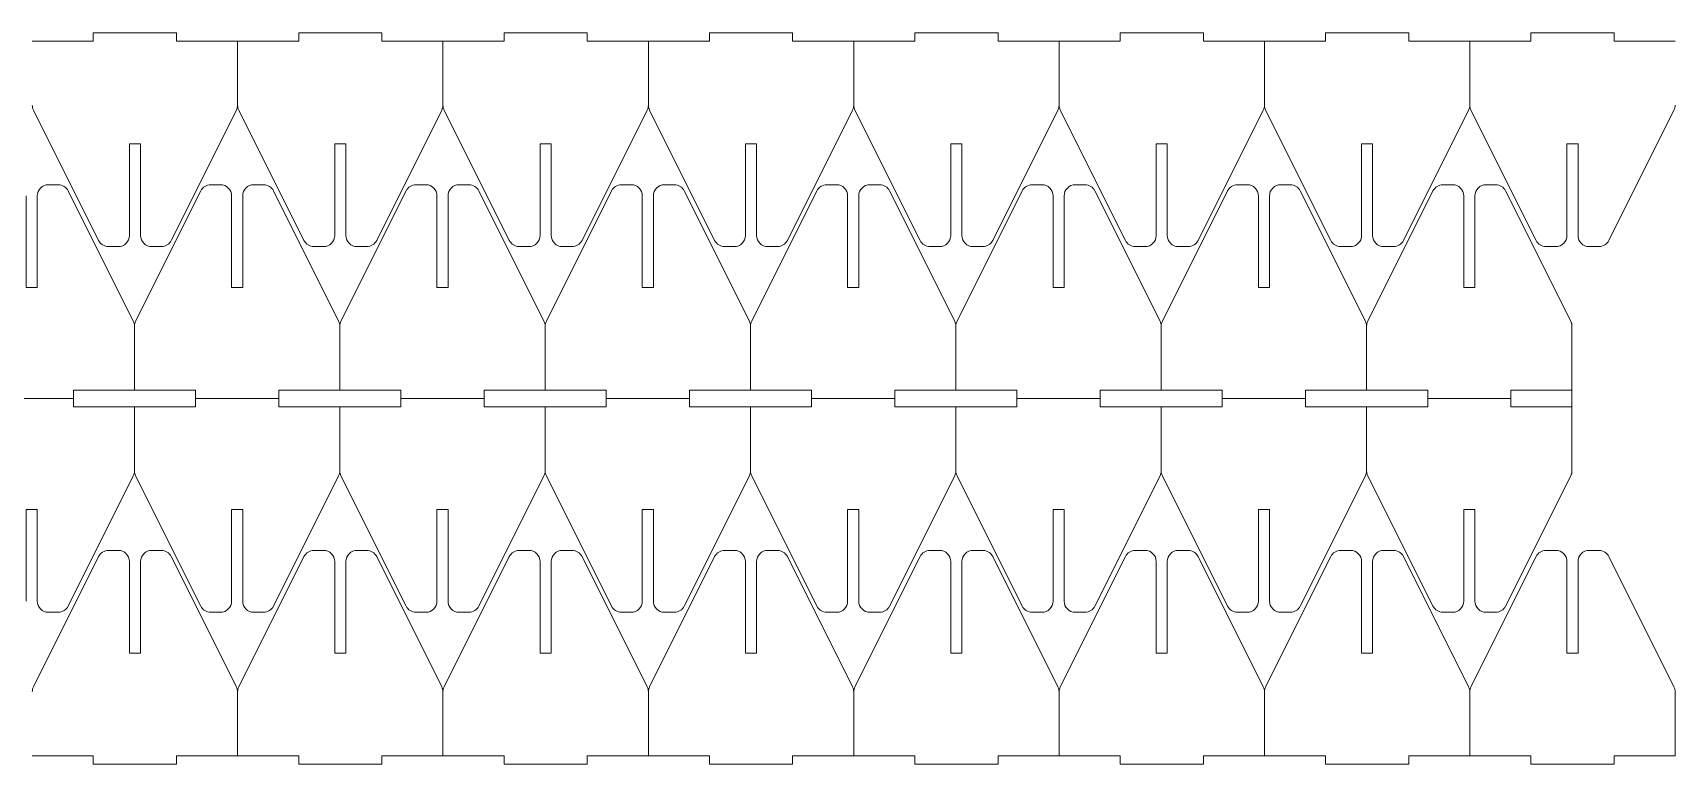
# Model space of a CAD drawing. Header units: millimetres. Extents: x -293 to 299, y -150 to -18.
# Drawn here: x 3.5 to 299.4, y -149.9 to -18.1 of the extents above; entities that cross this region are included whole.
import ezdxf

# ---------------------------------------------------------------- set-up
doc = ezdxf.new("R2010")
doc.units = ezdxf.units.MM
doc.header["$MEASUREMENT"] = 0
doc.layers.add('Layer 1', color=7, linetype='Continuous')

msp = doc.modelspace()

# ---------------------------------------------------------------- linework, layer by layer
at = {"layer": 'Layer 1', "lineweight": 9}
for points in [[(3.3965, -19.6421), (14.3965, -19.6421), (14.3965, -18.1421), (29.3965, -18.1421), (29.3965, -19.6421), (40.3965, -19.6421), (51.3965, -19.6421), (51.3965, -18.1421), (66.3965, -18.1421), (66.3965, -19.6421), (77.3965, -19.6421), (88.3965, -19.6421), (88.3965, -18.1421), (103.3965, -18.1421), (103.3965, -19.6421), (114.3965, -19.6421), (125.3965, -19.6421), (125.3965, -18.1421), (140.3965, -18.1421), (140.3965, -19.6421), (151.3965, -19.6421), (162.3965, -19.6421), (162.3965, -18.1421), (177.3965, -18.1421), (177.3965, -19.6421), (188.3965, -19.6421), (199.3965, -19.6421), (199.3965, -18.1421), (214.3965, -18.1421), (214.3965, -19.6421), (225.3965, -19.6421), (236.3965, -19.6421), (236.3965, -18.1421), (251.3965, -18.1421), (251.3965, -19.6421), (262.3965, -19.6421), (273.3965, -19.6421), (273.3965, -18.1421), (288.3965, -18.1421), (288.3965, -19.6421), (299.3965, -19.6421)], [(40.3965, -19.6421), (40.3965, -31.17)], [(77.3965, -19.6421), (77.3965, -31.17)], [(114.3965, -19.6421), (114.3965, -31.17)], [(151.3965, -31.17), (151.3965, -19.6421)], [(188.3965, -19.6421), (188.3965, -31.17)], [(225.3965, -19.6421), (225.3965, -31.17)], [(262.3965, -19.6421), (262.3965, -31.17)], [(15.3437, -55.5365), (3.6076, -32.0644)], [(40.1853, -32.0644), (28.4492, -55.5365)], [(52.3437, -55.5365), (40.6076, -32.0644)], [(77.1853, -32.0644), (65.4492, -55.5365)], [(89.3437, -55.5365), (77.6076, -32.0644)], [(114.1853, -32.0644), (102.4492, -55.5365)], [(163.3437, -55.5365), (151.6076, -32.0644)], [(188.1853, -32.0644), (176.4492, -55.5365)], [(200.3437, -55.5365), (188.6076, -32.0644)], [(225.1853, -32.0644), (213.4492, -55.5365)], [(237.3437, -55.5365), (225.6076, -32.0644)], [(262.1853, -32.0644), (250.4492, -55.5365)], [(22.8965, -54.6421), (22.8965, -38.1421), (20.8965, -38.1421), (20.8965, -54.6421)], [(59.8965, -54.6421), (59.8965, -38.1421), (57.8965, -38.1421), (57.8965, -54.6421)], [(96.8965, -54.6421), (96.8965, -38.1421), (94.8965, -38.1421), (94.8965, -54.6421)], [(170.8965, -54.6421), (170.8965, -38.1421), (168.8965, -38.1421), (168.8965, -54.6421)], [(207.8965, -54.6421), (207.8965, -38.1421), (205.8965, -38.1421), (205.8965, -54.6421)], [(244.8965, -54.6421), (244.8965, -38.1421), (242.8965, -38.1421), (242.8965, -54.6421)], [(8.0708, -45.5072), (6.3069, -45.5072)], [(21.5957, -70.0849), (9.8596, -46.6128)], [(33.7541, -46.6128), (22.018, -70.0849)], [(37.3069, -45.5072), (35.5429, -45.5072)], [(45.0708, -45.5072), (43.3069, -45.5072)], [(58.5957, -70.0849), (46.8596, -46.6128)], [(70.7541, -46.6128), (59.018, -70.0849)], [(74.3069, -45.5072), (72.5429, -45.5072)], [(82.0708, -45.5072), (80.3069, -45.5072)], [(95.5957, -70.0849), (83.8596, -46.6128)], [(144.7541, -46.6128), (133.018, -70.0849)], [(148.3069, -45.5072), (146.5429, -45.5072)], [(156.0708, -45.5072), (154.3069, -45.5072)], [(169.5957, -70.0849), (157.8596, -46.6128)], [(181.7541, -46.6128), (170.018, -70.0849)], [(185.3069, -45.5072), (183.5429, -45.5072)], [(193.0708, -45.5072), (191.3069, -45.5072)], [(206.5957, -70.0849), (194.8596, -46.6128)], [(218.7541, -46.6128), (207.018, -70.0849)], [(222.3069, -45.5072), (220.5429, -45.5072)], [(230.0708, -45.5072), (228.3069, -45.5072)], [(243.5957, -70.0849), (231.8596, -46.6128)], [(255.7541, -46.6128), (244.018, -70.0849)], [(259.3069, -45.5072), (257.5429, -45.5072)], [(267.0708, -45.5072), (265.3069, -45.5072)], [(280.5957, -70.0849), (268.8596, -46.6128)], [(4.3069, -47.5072), (4.3069, -64.0072), (2.3069, -64.0072), (2.3069, -47.5072)], [(41.3069, -47.5072), (41.3069, -64.0072), (39.3069, -64.0072), (39.3069, -47.5072)], [(78.3069, -47.5072), (78.3069, -64.0072), (76.3069, -64.0072), (76.3069, -47.5072)], [(152.3069, -47.5072), (152.3069, -64.0072), (150.3069, -64.0072), (150.3069, -47.5072)], [(189.3069, -47.5072), (189.3069, -64.0072), (187.3069, -64.0072), (187.3069, -47.5072)], [(226.3069, -47.5072), (226.3069, -64.0072), (224.3069, -64.0072), (224.3069, -47.5072)], [(263.3069, -47.5072), (263.3069, -64.0072), (261.3069, -64.0072), (261.3069, -47.5072)], [(18.8965, -56.6421), (17.1325, -56.6421)], [(26.6604, -56.6421), (24.8965, -56.6421)], [(55.8965, -56.6421), (54.1325, -56.6421)], [(63.6604, -56.6421), (61.8965, -56.6421)], [(92.8965, -56.6421), (91.1325, -56.6421)], [(100.6604, -56.6421), (98.8965, -56.6421)], [(166.8965, -56.6421), (165.1325, -56.6421)], [(174.6604, -56.6421), (172.8965, -56.6421)], [(203.8965, -56.6421), (202.1325, -56.6421)], [(211.6604, -56.6421), (209.8965, -56.6421)], [(240.8965, -56.6421), (239.1325, -56.6421)], [(248.6604, -56.6421), (246.8965, -56.6421)], [(21.8069, -82.5072), (21.8069, -70.9793)], [(69.8069, -84.0072), (69.8069, -82.5072), (58.8069, -82.5072), (58.8069, -70.9793)], [(106.8069, -84.0072), (106.8069, -82.5072), (95.8069, -82.5072), (95.8069, -70.9793)], [(132.8069, -70.9793), (132.8069, -82.5072), (143.8069, -82.5072), (143.8069, -84.0072)], [(169.8069, -82.5072), (169.8069, -70.9793)], [(217.8069, -84.0072), (217.8069, -82.5072), (206.8069, -82.5072), (206.8069, -70.9793)], [(254.8069, -84.0072), (254.8069, -82.5072), (243.8069, -82.5072), (243.8069, -70.9793)], [(280.8069, -97.0351), (280.8069, -70.9793)], [(-15.1931, -97.0351), (-15.1931, -85.5072), (-4.1931, -85.5072), (-4.1931, -84.0072), (10.8069, -84.0072), (10.8069, -85.5072), (21.8069, -85.5072), (32.8069, -85.5072), (32.8069, -84.0072), (47.8069, -84.0072), (47.8069, -85.5072), (58.8069, -85.5072)], [(21.8069, -85.5072), (21.8069, -97.0351)], [(95.8069, -85.5072), (84.8069, -85.5072), (84.8069, -84.0072), (69.8069, -84.0072), (69.8069, -85.5072), (58.8069, -85.5072), (58.8069, -97.0351)], [(132.8069, -85.5072), (121.8069, -85.5072), (121.8069, -84.0072), (106.8069, -84.0072), (106.8069, -85.5072), (95.8069, -85.5072), (95.8069, -97.0351)], [(132.8069, -97.0351), (132.8069, -85.5072), (143.8069, -85.5072), (143.8069, -84.0072), (158.8069, -84.0072), (158.8069, -85.5072), (169.8069, -85.5072), (180.8069, -85.5072), (180.8069, -84.0072), (195.8069, -84.0072), (195.8069, -85.5072), (206.8069, -85.5072)], [(169.8069, -85.5072), (169.8069, -97.0351)], [(243.8069, -85.5072), (232.8069, -85.5072), (232.8069, -84.0072), (217.8069, -84.0072), (217.8069, -85.5072), (206.8069, -85.5072), (206.8069, -97.0351)], [(280.8069, -85.5072), (269.8069, -85.5072), (269.8069, -84.0072), (254.8069, -84.0072), (254.8069, -85.5072), (243.8069, -85.5072), (243.8069, -97.0351)], [(21.5957, -97.9295), (9.8596, -121.4016)], [(33.7541, -121.4016), (22.018, -97.9295)], [(58.5957, -97.9295), (46.8596, -121.4016)], [(70.7541, -121.4016), (59.018, -97.9295)], [(95.5957, -97.9295), (83.8596, -121.4016)], [(107.7541, -121.4016), (96.018, -97.9295)], [(132.5957, -97.9295), (120.8596, -121.4016)], [(144.7541, -121.4016), (133.018, -97.9295)], [(169.5957, -97.9295), (157.8596, -121.4016)], [(181.7541, -121.4016), (170.018, -97.9295)], [(206.5957, -97.9295), (194.8596, -121.4016)], [(218.7541, -121.4016), (207.018, -97.9295)], [(243.5957, -97.9295), (231.8596, -121.4016)], [(244.018, -97.9295), (255.7541, -121.4016)], [(268.8596, -121.4016), (280.5957, -97.9295)], [(4.3069, -120.5072), (4.3069, -104.0072), (2.3069, -104.0072), (2.3069, -120.5072)], [(41.3069, -120.5072), (41.3069, -104.0072), (39.3069, -104.0072), (39.3069, -120.5072)], [(78.3069, -120.5072), (78.3069, -104.0072), (76.3069, -104.0072), (76.3069, -120.5072)], [(115.3069, -120.5072), (115.3069, -104.0072), (113.3069, -104.0072), (113.3069, -120.5072)], [(152.3069, -120.5072), (152.3069, -104.0072), (150.3069, -104.0072), (150.3069, -120.5072)], [(189.3069, -120.5072), (189.3069, -104.0072), (187.3069, -104.0072), (187.3069, -120.5072)], [(226.3069, -120.5072), (226.3069, -104.0072), (224.3069, -104.0072), (224.3069, -120.5072)], [(261.3069, -120.5072), (261.3069, -104.0072), (263.3069, -104.0072), (263.3069, -120.5072)], [(18.8965, -111.3723), (17.1325, -111.3723)], [(26.6604, -111.3723), (24.8965, -111.3723)], [(55.8965, -111.3723), (54.1325, -111.3723)], [(63.6604, -111.3723), (61.8965, -111.3723)], [(92.8965, -111.3723), (91.1325, -111.3723)], [(100.6604, -111.3723), (98.8965, -111.3723)], [(129.8965, -111.3723), (128.1325, -111.3723)], [(137.6604, -111.3723), (135.8965, -111.3723)], [(166.8965, -111.3723), (165.1325, -111.3723)], [(174.6604, -111.3723), (172.8965, -111.3723)], [(203.8965, -111.3723), (202.1325, -111.3723)], [(211.6604, -111.3723), (209.8965, -111.3723)], [(240.8965, -111.3723), (239.1325, -111.3723)], [(248.6604, -111.3723), (246.8965, -111.3723)], [(277.8965, -111.3723), (276.1325, -111.3723)], [(285.6604, -111.3723), (283.8965, -111.3723)], [(15.3437, -112.4779), (3.6076, -135.95)], [(22.8965, -113.3723), (22.8965, -129.8723), (20.8965, -129.8723), (20.8965, -113.3723)], [(40.1853, -135.95), (28.4492, -112.4779)], [(52.3437, -112.4779), (40.6076, -135.95)], [(59.8965, -113.3723), (59.8965, -129.8723), (57.8965, -129.8723), (57.8965, -113.3723)], [(77.1853, -135.95), (65.4492, -112.4779)], [(89.3437, -112.4779), (77.6076, -135.95)], [(96.8965, -113.3723), (96.8965, -129.8723), (94.8965, -129.8723), (94.8965, -113.3723)], [(114.1853, -135.95), (102.4492, -112.4779)], [(126.3437, -112.4779), (114.6076, -135.95)], [(133.8965, -113.3723), (133.8965, -129.8723), (131.8965, -129.8723), (131.8965, -113.3723)], [(151.1853, -135.95), (139.4492, -112.4779)], [(163.3437, -112.4779), (151.6076, -135.95)], [(170.8965, -113.3723), (170.8965, -129.8723), (168.8965, -129.8723), (168.8965, -113.3723)], [(188.1853, -135.95), (176.4492, -112.4779)], [(200.3437, -112.4779), (188.6076, -135.95)], [(207.8965, -113.3723), (207.8965, -129.8723), (205.8965, -129.8723), (205.8965, -113.3723)], [(225.1853, -135.95), (213.4492, -112.4779)], [(237.3437, -112.4779), (225.6076, -135.95)], [(244.8965, -113.3723), (244.8965, -129.8723), (242.8965, -129.8723), (242.8965, -113.3723)], [(262.1853, -135.95), (250.4492, -112.4779)], [(274.3437, -112.4779), (262.6076, -135.95)], [(281.8965, -113.3723), (281.8965, -129.8723), (279.8965, -129.8723), (279.8965, -113.3723)], [(299.1853, -135.95), (287.4492, -112.4779)], [(8.0708, -122.5072), (6.3069, -122.5072)], [(37.3069, -122.5072), (35.5429, -122.5072)], [(45.0708, -122.5072), (43.3069, -122.5072)], [(74.3069, -122.5072), (72.5429, -122.5072)], [(82.0708, -122.5072), (80.3069, -122.5072)], [(111.3069, -122.5072), (109.5429, -122.5072)], [(119.0708, -122.5072), (117.3069, -122.5072)], [(148.3069, -122.5072), (146.5429, -122.5072)], [(156.0708, -122.5072), (154.3069, -122.5072)], [(185.3069, -122.5072), (183.5429, -122.5072)], [(193.0708, -122.5072), (191.3069, -122.5072)], [(222.3069, -122.5072), (220.5429, -122.5072)], [(230.0708, -122.5072), (228.3069, -122.5072)], [(257.5429, -122.5072), (259.3069, -122.5072)], [(265.3069, -122.5072), (267.0708, -122.5072)], [(299.3965, -136.8444), (299.3965, -148.3723), (288.3965, -148.3723), (288.3965, -149.8723), (273.3965, -149.8723), (273.3965, -148.3723), (262.3965, -148.3723), (251.3965, -148.3723), (251.3965, -149.8723), (236.3965, -149.8723), (236.3965, -148.3723), (225.3965, -148.3723), (214.3965, -148.3723), (214.3965, -149.8723), (199.3965, -149.8723), (199.3965, -148.3723), (188.3965, -148.3723), (177.3965, -148.3723), (177.3965, -149.8723), (162.3965, -149.8723), (162.3965, -148.3723), (151.3965, -148.3723), (140.3965, -148.3723), (140.3965, -149.8723), (125.3965, -149.8723), (125.3965, -148.3723), (114.3965, -148.3723), (103.3965, -148.3723), (103.3965, -149.8723), (88.3965, -149.8723), (88.3965, -148.3723), (77.3965, -148.3723), (66.3965, -148.3723), (66.3965, -149.8723), (51.3965, -149.8723), (51.3965, -148.3723), (40.3965, -148.3723), (29.3965, -148.3723), (29.3965, -149.8723), (14.3965, -149.8723), (14.3965, -148.3723), (3.3965, -148.3723)], [(40.3965, -148.3723), (40.3965, -136.8444)], [(77.3965, -148.3723), (77.3965, -136.8444)], [(114.3965, -148.3723), (114.3965, -136.8444)], [(151.3965, -136.8444), (151.3965, -148.3723)], [(188.3965, -148.3723), (188.3965, -136.8444)], [(225.3965, -148.3723), (225.3965, -136.8444)], [(262.3965, -148.3723), (262.3965, -136.8444)]]:
    msp.add_lwpolyline(points, dxfattribs=at)
at = {"layer": 'Layer 1', "color": 240, "lineweight": 9}
for points in [[(126.3437, -55.5365), (114.6076, -32.0644)], [(151.1853, -32.0644), (139.4492, -55.5365)], [(274.3437, -55.5365), (262.6076, -32.0644)], [(299.1853, -32.0644), (287.4492, -55.5365)], [(133.8965, -54.6421), (133.8965, -38.1421), (131.8965, -38.1421), (131.8965, -54.6421)], [(281.8965, -54.6421), (281.8965, -38.1421), (279.8965, -38.1421), (279.8965, -54.6421)], [(107.7541, -46.6128), (96.018, -70.0849)], [(111.3069, -45.5072), (109.5429, -45.5072)], [(119.0708, -45.5072), (117.3069, -45.5072)], [(132.5957, -70.0849), (120.8596, -46.6128)], [(115.3069, -47.5072), (115.3069, -64.0072), (113.3069, -64.0072), (113.3069, -47.5072)], [(129.8965, -56.6421), (128.1325, -56.6421)], [(137.6604, -56.6421), (135.8965, -56.6421)], [(277.8965, -56.6421), (276.1325, -56.6421)], [(285.6604, -56.6421), (283.8965, -56.6421)], [(10.8069, -84.0072), (10.8069, -82.5072), (21.8069, -82.5072), (32.8069, -82.5072), (32.8069, -84.0072)], [(47.8069, -84.0072), (47.8069, -82.5072), (58.8069, -82.5072)], [(84.8069, -84.0072), (84.8069, -82.5072), (95.8069, -82.5072)], [(121.8069, -84.0072), (121.8069, -82.5072), (132.8069, -82.5072)], [(158.8069, -84.0072), (158.8069, -82.5072), (169.8069, -82.5072), (180.8069, -82.5072), (180.8069, -84.0072)], [(195.8069, -84.0072), (195.8069, -82.5072), (206.8069, -82.5072)], [(232.8069, -84.0072), (232.8069, -82.5072), (243.8069, -82.5072)], [(269.8069, -84.0072), (269.8069, -82.5072), (280.8069, -82.5072)]]:
    msp.add_lwpolyline(points, dxfattribs=at)
at = {"layer": 'Layer 1', "lineweight": 9}
for points in [[(3.6076, -32.0644), (3.4688, -31.7867), (3.3965, -31.4805), (3.3965, -31.17)], [(40.3965, -31.17), (40.3965, -31.4805), (40.3242, -31.7867), (40.1853, -32.0644)], [(40.6076, -32.0644), (40.4688, -31.7867), (40.3965, -31.4805), (40.3965, -31.17)], [(77.3965, -31.17), (77.3965, -31.4805), (77.3242, -31.7867), (77.1853, -32.0644)], [(77.6076, -32.0644), (77.4688, -31.7867), (77.3965, -31.4805), (77.3965, -31.17)], [(114.3965, -31.17), (114.3965, -31.4805), (114.3242, -31.7867), (114.1853, -32.0644)], [(151.6076, -32.0644), (151.4688, -31.7867), (151.3965, -31.4805), (151.3965, -31.17)], [(188.3965, -31.17), (188.3965, -31.4805), (188.3242, -31.7867), (188.1853, -32.0644)], [(188.6076, -32.0644), (188.4688, -31.7867), (188.3965, -31.4805), (188.3965, -31.17)], [(225.3965, -31.17), (225.3965, -31.4805), (225.3242, -31.7867), (225.1853, -32.0644)], [(225.6076, -32.0644), (225.4688, -31.7867), (225.3965, -31.4805), (225.3965, -31.17)], [(262.3965, -31.17), (262.3965, -31.4805), (262.3242, -31.7867), (262.1853, -32.0644)], [(9.8596, -46.6128), (9.5209, -45.9352), (8.8283, -45.5072), (8.0708, -45.5072)], [(35.5429, -45.5072), (34.7854, -45.5072), (34.0929, -45.9352), (33.7541, -46.6128)], [(46.8596, -46.6128), (46.5209, -45.9352), (45.8283, -45.5072), (45.0708, -45.5072)], [(72.5429, -45.5072), (71.7854, -45.5072), (71.0929, -45.9352), (70.7541, -46.6128)], [(83.8596, -46.6128), (83.5209, -45.9352), (82.8283, -45.5072), (82.0708, -45.5072)], [(146.5429, -45.5072), (145.7854, -45.5072), (145.0929, -45.9352), (144.7541, -46.6128)], [(157.8596, -46.6128), (157.5209, -45.9352), (156.8283, -45.5072), (156.0708, -45.5072)], [(183.5429, -45.5072), (182.7854, -45.5072), (182.0929, -45.9352), (181.7541, -46.6128)], [(194.8596, -46.6128), (194.5209, -45.9352), (193.8283, -45.5072), (193.0708, -45.5072)], [(220.5429, -45.5072), (219.7854, -45.5072), (219.0929, -45.9352), (218.7541, -46.6128)], [(231.8596, -46.6128), (231.5209, -45.9352), (230.8283, -45.5072), (230.0708, -45.5072)], [(257.5429, -45.5072), (256.7854, -45.5072), (256.0929, -45.9352), (255.7541, -46.6128)], [(268.8596, -46.6128), (268.5209, -45.9352), (267.8283, -45.5072), (267.0708, -45.5072)], [(17.1325, -56.6421), (16.375, -56.6421), (15.6825, -56.2141), (15.3437, -55.5365)], [(28.4492, -55.5365), (28.1105, -56.2141), (27.4179, -56.6421), (26.6604, -56.6421)], [(54.1325, -56.6421), (53.375, -56.6421), (52.6825, -56.2141), (52.3437, -55.5365)], [(65.4492, -55.5365), (65.1105, -56.2141), (64.4179, -56.6421), (63.6604, -56.6421)], [(91.1325, -56.6421), (90.375, -56.6421), (89.6825, -56.2141), (89.3437, -55.5365)], [(102.4492, -55.5365), (102.1105, -56.2141), (101.4179, -56.6421), (100.6604, -56.6421)], [(165.1325, -56.6421), (164.375, -56.6421), (163.6825, -56.2141), (163.3437, -55.5365)], [(176.4492, -55.5365), (176.1105, -56.2141), (175.4179, -56.6421), (174.6604, -56.6421)], [(202.1325, -56.6421), (201.375, -56.6421), (200.6825, -56.2141), (200.3437, -55.5365)], [(213.4492, -55.5365), (213.1105, -56.2141), (212.4179, -56.6421), (211.6604, -56.6421)], [(239.1325, -56.6421), (238.375, -56.6421), (237.6825, -56.2141), (237.3437, -55.5365)], [(250.4492, -55.5365), (250.1105, -56.2141), (249.4179, -56.6421), (248.6604, -56.6421)], [(21.8069, -70.9793), (21.8069, -70.6688), (21.7346, -70.3626), (21.5957, -70.0849)], [(22.018, -70.0849), (21.8792, -70.3626), (21.8069, -70.6688), (21.8069, -70.9793)], [(58.8069, -70.9793), (58.8069, -70.6688), (58.7346, -70.3626), (58.5957, -70.0849)], [(59.018, -70.0849), (58.8792, -70.3626), (58.8069, -70.6688), (58.8069, -70.9793)], [(95.8069, -70.9793), (95.8069, -70.6688), (95.7346, -70.3626), (95.5957, -70.0849)], [(133.018, -70.0849), (132.8792, -70.3626), (132.8069, -70.6688), (132.8069, -70.9793)], [(169.8069, -70.9793), (169.8069, -70.6688), (169.7346, -70.3626), (169.5957, -70.0849)], [(170.018, -70.0849), (169.8792, -70.3626), (169.8069, -70.6688), (169.8069, -70.9793)], [(206.8069, -70.9793), (206.8069, -70.6688), (206.7346, -70.3626), (206.5957, -70.0849)], [(207.018, -70.0849), (206.8792, -70.3626), (206.8069, -70.6688), (206.8069, -70.9793)], [(243.8069, -70.9793), (243.8069, -70.6688), (243.7346, -70.3626), (243.5957, -70.0849)], [(244.018, -70.0849), (243.8792, -70.3626), (243.8069, -70.6688), (243.8069, -70.9793)], [(280.8069, -70.9793), (280.8069, -70.6688), (280.7346, -70.3626), (280.5957, -70.0849)], [(21.8069, -97.0351), (21.8069, -97.3456), (21.7346, -97.6518), (21.5957, -97.9295)], [(22.018, -97.9295), (21.8792, -97.6518), (21.8069, -97.3456), (21.8069, -97.0351)], [(58.8069, -97.0351), (58.8069, -97.3456), (58.7346, -97.6518), (58.5957, -97.9295)], [(59.018, -97.9295), (58.8792, -97.6518), (58.8069, -97.3456), (58.8069, -97.0351)], [(95.8069, -97.0351), (95.8069, -97.3456), (95.7346, -97.6518), (95.5957, -97.9295)], [(96.018, -97.9295), (95.8792, -97.6518), (95.8069, -97.3456), (95.8069, -97.0351)], [(132.8069, -97.0351), (132.8069, -97.3456), (132.7346, -97.6518), (132.5957, -97.9295)], [(133.018, -97.9295), (132.8792, -97.6518), (132.8069, -97.3456), (132.8069, -97.0351)], [(169.8069, -97.0351), (169.8069, -97.3456), (169.7346, -97.6518), (169.5957, -97.9295)], [(170.018, -97.9295), (169.8792, -97.6518), (169.8069, -97.3456), (169.8069, -97.0351)], [(206.8069, -97.0351), (206.8069, -97.3456), (206.7346, -97.6518), (206.5957, -97.9295)], [(207.018, -97.9295), (206.8792, -97.6518), (206.8069, -97.3456), (206.8069, -97.0351)], [(243.8069, -97.0351), (243.8069, -97.3456), (243.7346, -97.6518), (243.5957, -97.9295)], [(243.8069, -97.0351), (243.8069, -97.3456), (243.8792, -97.6518), (244.018, -97.9295)], [(280.5957, -97.9295), (280.7346, -97.6518), (280.8069, -97.3456), (280.8069, -97.0351)], [(17.1325, -111.3723), (16.375, -111.3723), (15.6825, -111.8003), (15.3437, -112.4779)], [(28.4492, -112.4779), (28.1105, -111.8003), (27.4179, -111.3723), (26.6604, -111.3723)], [(54.1325, -111.3723), (53.375, -111.3723), (52.6825, -111.8003), (52.3437, -112.4779)], [(65.4492, -112.4779), (65.1105, -111.8003), (64.4179, -111.3723), (63.6604, -111.3723)], [(91.1325, -111.3723), (90.375, -111.3723), (89.6825, -111.8003), (89.3437, -112.4779)], [(102.4492, -112.4779), (102.1105, -111.8003), (101.4179, -111.3723), (100.6604, -111.3723)], [(128.1325, -111.3723), (127.375, -111.3723), (126.6825, -111.8003), (126.3437, -112.4779)], [(139.4492, -112.4779), (139.1105, -111.8003), (138.4179, -111.3723), (137.6604, -111.3723)], [(165.1325, -111.3723), (164.375, -111.3723), (163.6825, -111.8003), (163.3437, -112.4779)], [(176.4492, -112.4779), (176.1105, -111.8003), (175.4179, -111.3723), (174.6604, -111.3723)], [(202.1325, -111.3723), (201.375, -111.3723), (200.6825, -111.8003), (200.3437, -112.4779)], [(213.4492, -112.4779), (213.1105, -111.8003), (212.4179, -111.3723), (211.6604, -111.3723)], [(239.1325, -111.3723), (238.375, -111.3723), (237.6825, -111.8003), (237.3437, -112.4779)], [(250.4492, -112.4779), (250.1105, -111.8003), (249.4179, -111.3723), (248.6604, -111.3723)], [(276.1325, -111.3723), (275.375, -111.3723), (274.6825, -111.8003), (274.3437, -112.4779)], [(287.4492, -112.4779), (287.1105, -111.8003), (286.4179, -111.3723), (285.6604, -111.3723)], [(9.8596, -121.4016), (9.5209, -122.0792), (8.8283, -122.5072), (8.0708, -122.5072)], [(35.5429, -122.5072), (34.7854, -122.5072), (34.0929, -122.0792), (33.7541, -121.4016)], [(46.8596, -121.4016), (46.5209, -122.0792), (45.8283, -122.5072), (45.0708, -122.5072)], [(72.5429, -122.5072), (71.7854, -122.5072), (71.0929, -122.0792), (70.7541, -121.4016)], [(83.8596, -121.4016), (83.5209, -122.0792), (82.8283, -122.5072), (82.0708, -122.5072)], [(109.5429, -122.5072), (108.7854, -122.5072), (108.0929, -122.0792), (107.7541, -121.4016)], [(120.8596, -121.4016), (120.5209, -122.0792), (119.8283, -122.5072), (119.0708, -122.5072)], [(146.5429, -122.5072), (145.7854, -122.5072), (145.0929, -122.0792), (144.7541, -121.4016)], [(157.8596, -121.4016), (157.5209, -122.0792), (156.8283, -122.5072), (156.0708, -122.5072)], [(183.5429, -122.5072), (182.7854, -122.5072), (182.0929, -122.0792), (181.7541, -121.4016)], [(194.8596, -121.4016), (194.5209, -122.0792), (193.8283, -122.5072), (193.0708, -122.5072)], [(220.5429, -122.5072), (219.7854, -122.5072), (219.0929, -122.0792), (218.7541, -121.4016)], [(231.8596, -121.4016), (231.5209, -122.0792), (230.8283, -122.5072), (230.0708, -122.5072)], [(255.7541, -121.4016), (256.0929, -122.0792), (256.7854, -122.5072), (257.5429, -122.5072)], [(267.0708, -122.5072), (267.8283, -122.5072), (268.5209, -122.0792), (268.8596, -121.4016)], [(3.6076, -135.95), (3.4688, -136.2277), (3.3965, -136.5339), (3.3965, -136.8444)], [(40.3965, -136.8444), (40.3965, -136.5339), (40.3242, -136.2277), (40.1853, -135.95)], [(40.6076, -135.95), (40.4688, -136.2277), (40.3965, -136.5339), (40.3965, -136.8444)], [(77.3965, -136.8444), (77.3965, -136.5339), (77.3242, -136.2277), (77.1853, -135.95)], [(77.6076, -135.95), (77.4688, -136.2277), (77.3965, -136.5339), (77.3965, -136.8444)], [(114.3965, -136.8444), (114.3965, -136.5339), (114.3242, -136.2277), (114.1853, -135.95)], [(114.6076, -135.95), (114.4688, -136.2277), (114.3965, -136.5339), (114.3965, -136.8444)], [(151.3965, -136.8444), (151.3965, -136.5339), (151.3242, -136.2277), (151.1853, -135.95)], [(151.6076, -135.95), (151.4688, -136.2277), (151.3965, -136.5339), (151.3965, -136.8444)], [(188.3965, -136.8444), (188.3965, -136.5339), (188.3242, -136.2277), (188.1853, -135.95)], [(188.6076, -135.95), (188.4688, -136.2277), (188.3965, -136.5339), (188.3965, -136.8444)], [(225.3965, -136.8444), (225.3965, -136.5339), (225.3242, -136.2277), (225.1853, -135.95)], [(225.6076, -135.95), (225.4688, -136.2277), (225.3965, -136.5339), (225.3965, -136.8444)], [(262.3965, -136.8444), (262.3965, -136.5339), (262.3242, -136.2277), (262.1853, -135.95)], [(262.6076, -135.95), (262.4688, -136.2277), (262.3965, -136.5339), (262.3965, -136.8444)], [(299.3965, -136.8444), (299.3965, -136.5339), (299.3242, -136.2277), (299.1853, -135.95)]]:
    msp.add_open_spline(points, degree=3, dxfattribs=at)
at = {"layer": 'Layer 1', "color": 240, "lineweight": 9}
for points in [[(114.6076, -32.0644), (114.4688, -31.7867), (114.3965, -31.4805), (114.3965, -31.17)], [(151.3965, -31.17), (151.3965, -31.4805), (151.3242, -31.7867), (151.1853, -32.0644)], [(262.6076, -32.0644), (262.4688, -31.7867), (262.3965, -31.4805), (262.3965, -31.17)], [(299.3965, -31.17), (299.3965, -31.4805), (299.3242, -31.7867), (299.1853, -32.0644)], [(109.5429, -45.5072), (108.7854, -45.5072), (108.0929, -45.9352), (107.7541, -46.6128)], [(120.8596, -46.6128), (120.5209, -45.9352), (119.8283, -45.5072), (119.0708, -45.5072)], [(128.1325, -56.6421), (127.375, -56.6421), (126.6825, -56.2141), (126.3437, -55.5365)], [(139.4492, -55.5365), (139.1105, -56.2141), (138.4179, -56.6421), (137.6604, -56.6421)], [(276.1325, -56.6421), (275.375, -56.6421), (274.6825, -56.2141), (274.3437, -55.5365)], [(287.4492, -55.5365), (287.1105, -56.2141), (286.4179, -56.6421), (285.6604, -56.6421)], [(96.018, -70.0849), (95.8792, -70.3626), (95.8069, -70.6688), (95.8069, -70.9793)], [(132.8069, -70.9793), (132.8069, -70.6688), (132.7346, -70.3626), (132.5957, -70.0849)]]:
    msp.add_open_spline(points, degree=3, dxfattribs=at)
at = {"layer": 'Layer 1', "lineweight": 9}
for points in [[(6.3069, -45.5072), (5.7764, -45.5072), (5.2677, -45.7179), (4.8926, -46.093), (4.5176, -46.4681), (4.3069, -46.9768), (4.3069, -47.5072)], [(39.3069, -47.5072), (39.3069, -46.9768), (39.0961, -46.4681), (38.7211, -46.093), (38.346, -45.7179), (37.8373, -45.5072), (37.3069, -45.5072)], [(43.3069, -45.5072), (42.7764, -45.5072), (42.2677, -45.7179), (41.8926, -46.093), (41.5176, -46.4681), (41.3069, -46.9768), (41.3069, -47.5072)], [(76.3069, -47.5072), (76.3069, -46.9768), (76.0961, -46.4681), (75.7211, -46.093), (75.346, -45.7179), (74.8373, -45.5072), (74.3069, -45.5072)], [(80.3069, -45.5072), (79.7764, -45.5072), (79.2677, -45.7179), (78.8926, -46.093), (78.5176, -46.4681), (78.3069, -46.9768), (78.3069, -47.5072)], [(150.3069, -47.5072), (150.3069, -46.9768), (150.0961, -46.4681), (149.7211, -46.093), (149.346, -45.7179), (148.8373, -45.5072), (148.3069, -45.5072)], [(154.3069, -45.5072), (153.7764, -45.5072), (153.2677, -45.7179), (152.8926, -46.093), (152.5176, -46.4681), (152.3069, -46.9768), (152.3069, -47.5072)], [(187.3069, -47.5072), (187.3069, -46.9768), (187.0961, -46.4681), (186.7211, -46.093), (186.346, -45.7179), (185.8373, -45.5072), (185.3069, -45.5072)], [(191.3069, -45.5072), (190.7764, -45.5072), (190.2677, -45.7179), (189.8926, -46.093), (189.5176, -46.4681), (189.3069, -46.9768), (189.3069, -47.5072)], [(224.3069, -47.5072), (224.3069, -46.9768), (224.0961, -46.4681), (223.7211, -46.093), (223.346, -45.7179), (222.8373, -45.5072), (222.3069, -45.5072)], [(228.3069, -45.5072), (227.7764, -45.5072), (227.2677, -45.7179), (226.8926, -46.093), (226.5176, -46.4681), (226.3069, -46.9768), (226.3069, -47.5072)], [(261.3069, -47.5072), (261.3069, -46.9768), (261.0961, -46.4681), (260.7211, -46.093), (260.346, -45.7179), (259.8373, -45.5072), (259.3069, -45.5072)], [(265.3069, -45.5072), (264.7764, -45.5072), (264.2677, -45.7179), (263.8926, -46.093), (263.5176, -46.4681), (263.3069, -46.9768), (263.3069, -47.5072)], [(20.8965, -54.6421), (20.8965, -55.1725), (20.6857, -55.6812), (20.3107, -56.0563), (19.9356, -56.4314), (19.4269, -56.6421), (18.8965, -56.6421)], [(24.8965, -56.6421), (24.366, -56.6421), (23.8573, -56.4314), (23.4822, -56.0563), (23.1072, -55.6812), (22.8965, -55.1725), (22.8965, -54.6421)], [(57.8965, -54.6421), (57.8965, -55.1725), (57.6857, -55.6812), (57.3107, -56.0563), (56.9356, -56.4314), (56.4269, -56.6421), (55.8965, -56.6421)], [(61.8965, -56.6421), (61.366, -56.6421), (60.8573, -56.4314), (60.4822, -56.0563), (60.1072, -55.6812), (59.8965, -55.1725), (59.8965, -54.6421)], [(94.8965, -54.6421), (94.8965, -55.1725), (94.6857, -55.6812), (94.3107, -56.0563), (93.9356, -56.4314), (93.4269, -56.6421), (92.8965, -56.6421)], [(98.8965, -56.6421), (98.366, -56.6421), (97.8573, -56.4314), (97.4822, -56.0563), (97.1072, -55.6812), (96.8965, -55.1725), (96.8965, -54.6421)], [(168.8965, -54.6421), (168.8965, -55.1725), (168.6857, -55.6812), (168.3107, -56.0563), (167.9356, -56.4314), (167.4269, -56.6421), (166.8965, -56.6421)], [(172.8965, -56.6421), (172.366, -56.6421), (171.8573, -56.4314), (171.4822, -56.0563), (171.1072, -55.6812), (170.8965, -55.1725), (170.8965, -54.6421)], [(205.8965, -54.6421), (205.8965, -55.1725), (205.6857, -55.6812), (205.3107, -56.0563), (204.9356, -56.4314), (204.4269, -56.6421), (203.8965, -56.6421)], [(209.8965, -56.6421), (209.366, -56.6421), (208.8573, -56.4314), (208.4822, -56.0563), (208.1072, -55.6812), (207.8965, -55.1725), (207.8965, -54.6421)], [(242.8965, -54.6421), (242.8965, -55.1725), (242.6857, -55.6812), (242.3107, -56.0563), (241.9356, -56.4314), (241.4269, -56.6421), (240.8965, -56.6421)], [(246.8965, -56.6421), (246.366, -56.6421), (245.8573, -56.4314), (245.4822, -56.0563), (245.1072, -55.6812), (244.8965, -55.1725), (244.8965, -54.6421)], [(20.8965, -113.3723), (20.8965, -112.8419), (20.6857, -112.3332), (20.3107, -111.9581), (19.9356, -111.583), (19.4269, -111.3723), (18.8965, -111.3723)], [(24.8965, -111.3723), (24.366, -111.3723), (23.8573, -111.583), (23.4822, -111.9581), (23.1072, -112.3332), (22.8965, -112.8419), (22.8965, -113.3723)], [(57.8965, -113.3723), (57.8965, -112.8419), (57.6857, -112.3332), (57.3107, -111.9581), (56.9356, -111.583), (56.4269, -111.3723), (55.8965, -111.3723)], [(61.8965, -111.3723), (61.366, -111.3723), (60.8573, -111.583), (60.4822, -111.9581), (60.1072, -112.3332), (59.8965, -112.8419), (59.8965, -113.3723)], [(94.8965, -113.3723), (94.8965, -112.8419), (94.6857, -112.3332), (94.3107, -111.9581), (93.9356, -111.583), (93.4269, -111.3723), (92.8965, -111.3723)], [(98.8965, -111.3723), (98.366, -111.3723), (97.8573, -111.583), (97.4822, -111.9581), (97.1072, -112.3332), (96.8965, -112.8419), (96.8965, -113.3723)], [(131.8965, -113.3723), (131.8965, -112.8419), (131.6857, -112.3332), (131.3107, -111.9581), (130.9356, -111.583), (130.4269, -111.3723), (129.8965, -111.3723)], [(135.8965, -111.3723), (135.366, -111.3723), (134.8573, -111.583), (134.4822, -111.9581), (134.1072, -112.3332), (133.8965, -112.8419), (133.8965, -113.3723)], [(168.8965, -113.3723), (168.8965, -112.8419), (168.6857, -112.3332), (168.3107, -111.9581), (167.9356, -111.583), (167.4269, -111.3723), (166.8965, -111.3723)], [(172.8965, -111.3723), (172.366, -111.3723), (171.8573, -111.583), (171.4822, -111.9581), (171.1072, -112.3332), (170.8965, -112.8419), (170.8965, -113.3723)], [(205.8965, -113.3723), (205.8965, -112.8419), (205.6857, -112.3332), (205.3107, -111.9581), (204.9356, -111.583), (204.4269, -111.3723), (203.8965, -111.3723)], [(209.8965, -111.3723), (209.366, -111.3723), (208.8573, -111.583), (208.4822, -111.9581), (208.1072, -112.3332), (207.8965, -112.8419), (207.8965, -113.3723)], [(242.8965, -113.3723), (242.8965, -112.8419), (242.6857, -112.3332), (242.3107, -111.9581), (241.9356, -111.583), (241.4269, -111.3723), (240.8965, -111.3723)], [(246.8965, -111.3723), (246.366, -111.3723), (245.8573, -111.583), (245.4822, -111.9581), (245.1072, -112.3332), (244.8965, -112.8419), (244.8965, -113.3723)], [(279.8965, -113.3723), (279.8965, -112.8419), (279.6857, -112.3332), (279.3107, -111.9581), (278.9356, -111.583), (278.4269, -111.3723), (277.8965, -111.3723)], [(283.8965, -111.3723), (283.366, -111.3723), (282.8573, -111.583), (282.4822, -111.9581), (282.1072, -112.3332), (281.8965, -112.8419), (281.8965, -113.3723)], [(6.3069, -122.5072), (5.7764, -122.5072), (5.2677, -122.2965), (4.8926, -121.9214), (4.5176, -121.5463), (4.3069, -121.0376), (4.3069, -120.5072)], [(39.3069, -120.5072), (39.3069, -121.0376), (39.0961, -121.5463), (38.7211, -121.9214), (38.346, -122.2965), (37.8373, -122.5072), (37.3069, -122.5072)], [(43.3069, -122.5072), (42.7764, -122.5072), (42.2677, -122.2965), (41.8926, -121.9214), (41.5176, -121.5463), (41.3069, -121.0376), (41.3069, -120.5072)], [(76.3069, -120.5072), (76.3069, -121.0376), (76.0961, -121.5463), (75.7211, -121.9214), (75.346, -122.2965), (74.8373, -122.5072), (74.3069, -122.5072)], [(80.3069, -122.5072), (79.7764, -122.5072), (79.2677, -122.2965), (78.8926, -121.9214), (78.5176, -121.5463), (78.3069, -121.0376), (78.3069, -120.5072)], [(113.3069, -120.5072), (113.3069, -121.0376), (113.0961, -121.5463), (112.7211, -121.9214), (112.346, -122.2965), (111.8373, -122.5072), (111.3069, -122.5072)], [(117.3069, -122.5072), (116.7764, -122.5072), (116.2677, -122.2965), (115.8926, -121.9214), (115.5176, -121.5463), (115.3069, -121.0376), (115.3069, -120.5072)], [(150.3069, -120.5072), (150.3069, -121.0376), (150.0961, -121.5463), (149.7211, -121.9214), (149.346, -122.2965), (148.8373, -122.5072), (148.3069, -122.5072)], [(154.3069, -122.5072), (153.7764, -122.5072), (153.2677, -122.2965), (152.8926, -121.9214), (152.5176, -121.5463), (152.3069, -121.0376), (152.3069, -120.5072)], [(187.3069, -120.5072), (187.3069, -121.0376), (187.0961, -121.5463), (186.7211, -121.9214), (186.346, -122.2965), (185.8373, -122.5072), (185.3069, -122.5072)], [(191.3069, -122.5072), (190.7764, -122.5072), (190.2677, -122.2965), (189.8926, -121.9214), (189.5176, -121.5463), (189.3069, -121.0376), (189.3069, -120.5072)], [(224.3069, -120.5072), (224.3069, -121.0376), (224.0961, -121.5463), (223.7211, -121.9214), (223.346, -122.2965), (222.8373, -122.5072), (222.3069, -122.5072)], [(228.3069, -122.5072), (227.7764, -122.5072), (227.2677, -122.2965), (226.8926, -121.9214), (226.5176, -121.5463), (226.3069, -121.0376), (226.3069, -120.5072)], [(259.3069, -122.5072), (259.8373, -122.5072), (260.346, -122.2965), (260.7211, -121.9214), (261.0961, -121.5463), (261.3069, -121.0376), (261.3069, -120.5072)], [(263.3069, -120.5072), (263.3069, -121.0376), (263.5176, -121.5463), (263.8926, -121.9214), (264.2677, -122.2965), (264.7764, -122.5072), (265.3069, -122.5072)]]:
    msp.add_open_spline(points, degree=3, knots=[0, 0, 0, 0, 1, 1, 1, 2, 2, 2, 2], dxfattribs=at)
at = {"layer": 'Layer 1', "color": 240, "lineweight": 9}
for points in [[(113.3069, -47.5072), (113.3069, -46.9768), (113.0961, -46.4681), (112.7211, -46.093), (112.346, -45.7179), (111.8373, -45.5072), (111.3069, -45.5072)], [(117.3069, -45.5072), (116.7764, -45.5072), (116.2677, -45.7179), (115.8926, -46.093), (115.5176, -46.4681), (115.3069, -46.9768), (115.3069, -47.5072)], [(131.8965, -54.6421), (131.8965, -55.1725), (131.6857, -55.6812), (131.3107, -56.0563), (130.9356, -56.4314), (130.4269, -56.6421), (129.8965, -56.6421)], [(135.8965, -56.6421), (135.366, -56.6421), (134.8573, -56.4314), (134.4822, -56.0563), (134.1072, -55.6812), (133.8965, -55.1725), (133.8965, -54.6421)], [(279.8965, -54.6421), (279.8965, -55.1725), (279.6857, -55.6812), (279.3107, -56.0563), (278.9356, -56.4314), (278.4269, -56.6421), (277.8965, -56.6421)], [(283.8965, -56.6421), (283.366, -56.6421), (282.8573, -56.4314), (282.4822, -56.0563), (282.1072, -55.6812), (281.8965, -55.1725), (281.8965, -54.6421)]]:
    msp.add_open_spline(points, degree=3, knots=[0, 0, 0, 0, 1, 1, 1, 2, 2, 2, 2], dxfattribs=at)

doc.saveas('drawing.dxf')
